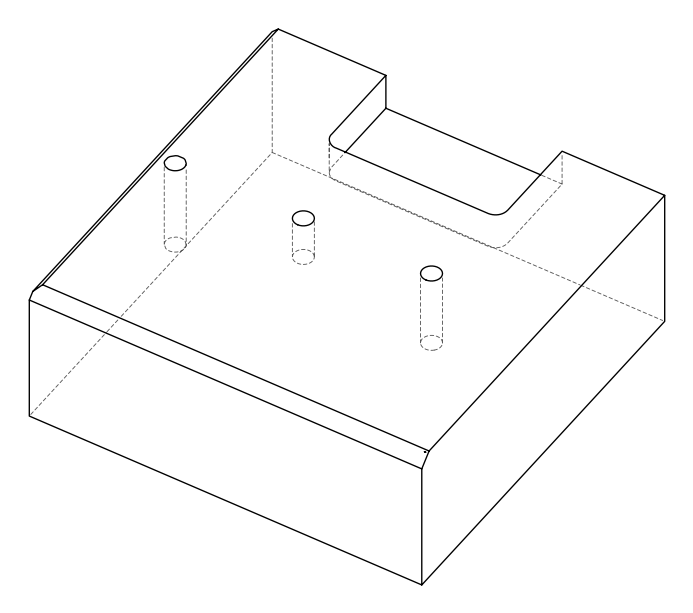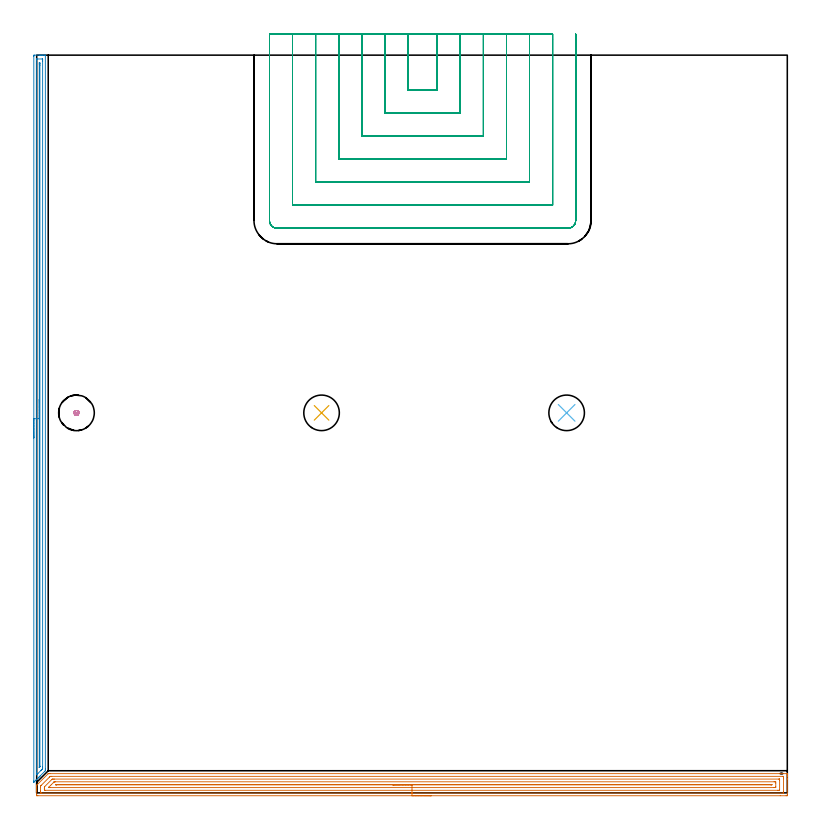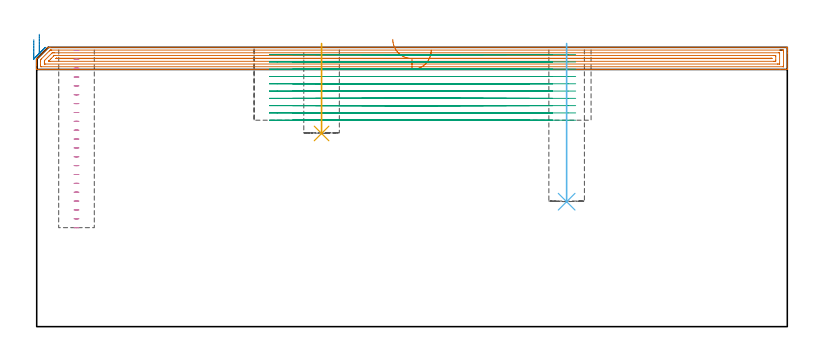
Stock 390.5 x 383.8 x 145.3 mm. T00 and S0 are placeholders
(PLAN: 6 operations, 2 tool changes, 78.7 min)
(1 AREA_MILL | FG_CHAMFER_SURFACE | UGT0205_001 | 15.72 min | 25821 mm3)
(2 AREA_MILL_1 | FG_CHAMFER_SURFACE_1 | UGT0205_001 | 9.16 min | 6733 mm3)
(3 MILL_SLOT | SLOT_PARTIAL_RECTANGULAR | NXT0201_012 | Follow Part, ap 4, ae 75% | 52.26 min | 649475 mm3)
(4 MILL_BLIND_HOLE_FROM_SOLID_MATERIAL | STEP1POCKET | NXT0201_012 | Spiral | 1.01 min | 25187 mm3)
(5 INDEXABLE_INSERT_DRILL_BLIND_HOLE_FROM_SOLID | STEP1POCKET_1 | NXT0302_008 | 0.19 min | 11993 mm3)
(6 INDEXABLE_INSERT_DRILL_BLIND_HOLE_FROM_SOLID_1 | STEP1POCKET_2 | NXT0302_008 | 0.33 min | 21496 mm3)
(TOOL UGT0205_001 | Chamfer Mill 20 x 3 x 45 deg. | D20 FL50 Z2)
(TOOL NXT0201_012 | ENDMILL 16mm [2P460-1600-NA 1630] | D16 FL38 Z6)
(TOOL NXT0302_008 | Index. Insert Drill 18.5mm [880-D1850L25-05] | D18.5 PA176 FL93 Z2)
(OP 1 AREA_MILL)
G17 G21 G94 G90
T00 M6
G54
G17 G0 G90 X205.25 Y-1.5 S1061 M3
G43 Z155.3 H0
Z143.8
G94 G1 X205.212 Z142.928 F250.
X205.098 Z142.063
X204.909 Z141.212
X204.647 Z140.38
X204.313 Z139.574
X203.91 Z138.8
X203.442 Z138.064
X202.91 Z137.372
X202.321 Z136.729
X201.678 Z136.14
X200.986 Z135.608
X200.25 Z135.14
X199.476 Z134.737
X198.67 Z134.403
X197.838 Z134.141
X196.987 Z133.952
X196.122 Z133.838
X195.25 Z133.8
X0.611 Y-1.499 Z133.801
X0.152 Y-1.495 Z133.803
X0.009 Y-1.491 Z133.805
X0. Y-1.042 Z134.254
Y0.722 Z136.017
Y1.279 Z136.576
Y1.604 Z136.9
Y2.161 Z137.457
Y2.486 Z137.781
Y3.12 Z138.419
Y3.809 Z139.108
X0.001 Y3.927 Z139.226
X0.01 Y3.999 Z139.295
X0.077 Y4.078 Z139.376
X5.968 Y9.968 Z145.268
X5.987 Y9.983 Z145.283
X6.004 Y9.993 Z145.293
X6.861 Y10. Z145.3
X390.336
X390.492 Y9.998 Z145.288
X390.493 Y9.994 Z145.285
X390.5 Y9.662 Z144.962
Y9.309 Z144.609
Y8.66 Z143.955
Y7.453 Z142.75
Y6.896 Z142.19
Y-1.042 Z134.256
X390.497 Y-1.323 Z133.974
X390.49 Y-1.492 Z133.805
X390.319 Y-1.499 Z133.799
X389.889 Y-1.5 Z133.8
X386.848
X195.25
Y-0.086 Z135.214
X2.397 Y-0.085 Z135.215
X2.32 Y-0.084 Z135.216
X2.026 Y-0.079 Z135.221
X2.01 Y0.017 Z135.317
X2.003 Y0.229 Z135.529
X2.001 Y0.722 Z136.022
X2. Y1.114 Z136.414
X2.002 Y2.876 Z138.176
X2.01 Y3.368 Z138.668
X2.019 Y3.557 Z138.857
X2.11 Y3.651 Z138.951
X2.397 Y3.946 Z139.246
X6.542 Y8.092 Z143.392
X6.861 Y8.409 Z143.709
X6.991 Y8.531 Z143.831
X7.043 Y8.579 Z143.879
X7.141 Y8.581 Z143.881
X7.345 Y8.584 Z143.884
X7.754 Y8.586 Z143.886
X7.829
X388.103 Y8.585 Z143.885
X388.18 Y8.584 Z143.884
X388.474 Y8.579 Z143.879
X388.49 Y8.483 Z143.783
X388.497 Y8.271 Z143.571
X388.499 Y7.778 Z143.078
X388.5 Y7.386 Z142.686
X388.499 Y0.331 Z135.631
X388.492 Y-0.061 Z135.239
X388.49 Y-0.08 Z135.22
X388.485 Y-0.082 Z135.218
X388.461 Y-0.084 Z135.216
X388.41 Y-0.085 Z135.215
X388.308 Y-0.086 Z135.214
X195.25
Y1.328 Z136.628
X4.461 Y1.329 Z136.629
X4.182 Y1.331 Z136.631
X4.09 Y1.332 Z136.632
X4.024 Y1.335 Z136.635
X4.01 Y1.425 Z136.725
X4.005 Y1.604 Z136.904
X4.001 Y1.783 Z137.083
Y2.486 Z137.786
X4.002 Y2.664 Z137.964
X4.01 Y2.846 Z138.146
X4.031 Y3.12 Z138.42
X4.182 Y3.281 Z138.581
X7.775 Y6.875 Z142.175
X7.797 Y6.896 Z142.196
X8.093 Y7.164 Z142.464
X8.37 Y7.169 Z142.469
X8.647 Y7.17 Z142.47
X9.26 Y7.171 Z142.471
X386.039
X386.318 Y7.169 Z142.469
X386.41 Y7.168 Z142.468
X386.476 Y7.165 Z142.465
X386.49 Y7.075 Z142.375
X386.495 Y6.896 Z142.196
X386.499 Y6.717 Z142.017
Y1.604 Z136.904
X386.497 Y1.427 Z136.727
X386.49 Y1.365 Z136.665
X386.484 Y1.335 Z136.635
X386.456 Y1.334 Z136.634
X386.318 Y1.331 Z136.631
X385.704 Y1.329 Z136.629
X385.425 Y1.328 Z136.628
X195.25
Y2.743 Z138.043
X6.861
X6.599 Y2.745 Z138.045
X6.306 Y2.75 Z138.05
X6.115 Y2.755 Z138.055
X6.248 Y2.894 Z138.194
X6.346 Y2.995 Z138.295
X7.232 Y3.883 Z139.183
X7.599 Y4.25 Z139.55
X8.647 Y5.298 Z140.598
X9.009 Y5.656 Z140.956
X9.088 Y5.73 Z141.03
X9.11 Y5.749 Z141.049
X9.145 Y5.752 Z141.052
X9.223 Y5.754 Z141.054
X9.539 Y5.757 Z141.057
X9.799
X383.639
X383.9 Y5.756 Z141.056
X384.378 Y5.752 Z141.052
X384.486 Y5.75 Z141.05
X384.5 Y5.132 Z140.432
X384.499 Y3.368 Z138.668
X384.49 Y2.943 Z138.243
X384.474 Y2.749 Z138.049
X384.268 Y2.747 Z138.047
X383.639 Y2.743 Z138.043
X383.379
X195.25
Y4.157 Z139.457
X10.338 Y4.158 Z139.458
X10.15 Y4.161 Z139.461
X10.025 Y4.164 Z139.464
X9.978 Y4.169 Z139.469
X9.991 Y4.185 Z139.485
X10.053 Y4.25 Z139.55
X10.13 Y4.322 Z139.622
X10.144 Y4.334 Z139.634
X10.182 Y4.338 Z139.638
X10.244 Y4.341 Z139.641
X10.338 Y4.343 Z139.643
X10.432
X381.947
X382.042 Y4.341 Z139.641
X382.23 Y4.336 Z139.636
X382.49 Y4.323 Z139.623
X382.491 Y4.25 Z139.55
X382.49 Y4.177 Z139.477
X382.23 Y4.164 Z139.464
X382.042 Y4.159 Z139.459
X381.947 Y4.157 Z139.457
X195.25
X194.378 Z139.495
X193.514 Z139.609
X192.662 Z139.798
X191.83 Z140.06
X191.024 Z140.394
X190.25 Z140.797
X189.514 Z141.265
X188.822 Z141.796
X188.179 Z142.386
X187.59 Z143.029
X187.059 Z143.721
X186.59 Z144.457
X186.187 Z145.231
X185.853 Z146.037
X185.591 Z146.869
X185.402 Z147.72
X185.288 Z148.585
X185.25 Z149.457
G0 Z155.3
M5
M2
(OP 2 AREA_MILL_1)
G17 G21 G94 G90
T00 M6
G54
G17 G0 G90 X-1.5 Y184.65 S1061 M3
G43 Z155.3 H0
Z149.3
G94 G1 Y184.688 Z148.428 F250.
Y184.802 Z147.564
Y184.991 Z146.712
Y185.253 Z145.88
Y185.587 Z145.074
Y185.99 Z144.3
Y186.458 Z143.564
Y186.99 Z142.872
Y187.579 Z142.229
Y188.222 Z141.64
Y188.914 Z141.109
Y189.65 Z140.64
Y190.424 Z140.237
Y191.23 Z139.903
Y192.062 Z139.641
Y192.913 Z139.452
Y193.778 Z139.338
Y194.65 Z139.3
X-1.499 Y383.18 Z139.301
X-1.496 Y383.556 Z139.302
X-1.492 Y383.79 Z139.304
X-1.127 Y383.8 Z139.669
X1.5 Z142.294
X2.036 Z142.833
X2.376 Z143.172
X2.912 Z143.708
X3.252 Z144.046
X3.932 Z144.731
X4.211 Z145.01
X4.358 Y383.797 Z145.15
X4.497 Y383.79 Z145.288
X4.5 Y383.626 Z145.3
Y12.374
X4.493 Y11.5 Z145.293
X4.478 Y11.481 Z145.278
X4.127 Y11.126 Z144.925
X1.938 Y8.936 Z142.734
X1.802 Y8.801 Z142.6
X1.639 Y8.638 Z142.437
X1.5 Y8.498 Z142.296
X1.355 Y8.354 Z142.153
X1.21 Y8.209 Z142.007
X1.062 Y8.06 Z141.857
X0.908 Y7.907 Z141.706
X0.78 Y7.779 Z141.578
X0.624 Y7.622 Z141.419
X0.461 Y7.46 Z141.259
X0.351 Y7.35 Z141.149
X-0.252 Y6.747 Z140.546
X-0.431 Y6.567 Z140.365
X-1.024 Y5.976 Z139.776
X-1.492 Y5.508 Z139.306
X-1.495 Y5.522 Z139.305
X-1.498 Y5.673 Z139.302
X-1.5 Y6.187 Z139.3
Y194.65
X-0.086 Z140.714
X-0.085 Y381.223 Z140.715
X-0.084 Y381.393 Z140.716
X-0.08 Y381.754 Z140.72
X-0.079 Y381.79 Z140.721
X-0.014 Y381.794 Z140.786
X0.092 Y381.798 Z140.892
X0.225 Y381.8 Z141.025
X2.853 Y381.799 Z143.653
X3.024 Y381.794 Z143.824
X3.056 Y381.79 Z143.856
X3.079 Y381.784 Z143.879
X3.08 Y381.746 Z143.88
X3.084 Y381.563 Z143.884
X3.085 Y381.393 Z143.885
X3.086 Y380.669 Z143.886
X3.085 Y13.438 Z143.885
X3.084 Y13.268 Z143.884
X3.08 Y12.55 Z143.88
X2.918 Y12.375 Z143.718
X2.647 Y12.098 Z143.447
X2.376 Y11.826 Z143.176
X2.205 Y11.655 Z143.005
X0.624 Y10.074 Z141.424
X0.244 Y9.694 Z141.044
X0.07 Y9.523 Z140.87
X-0.009 Y9.447 Z140.791
X-0.074 Y9.387 Z140.726
X-0.08 Y9.519 Z140.72
X-0.083 Y9.694 Z140.717
X-0.085 Y10.14 Z140.715
X-0.086 Y10.418 Z140.714
Y194.65
X1.328 Z142.128
X1.329 Y378.887 Z142.129
X1.332 Y379.606 Z142.132
X1.334 Y379.775 Z142.134
X1.339 Y379.791 Z142.139
X1.358 Y379.793 Z142.158
X1.405 Y379.795 Z142.205
X1.5 Y379.79 Z142.3
X1.665 Y379.771 Z142.465
X1.668 Y379.606 Z142.468
X1.67 Y379.432 Z142.47
X1.671 Y378.712 Z142.471
Y378.537
Y13.987
X1.67 Y13.812 Z142.47
X1.668 Y13.695 Z142.468
X1.665 Y13.603 Z142.465
X1.658 Y13.569 Z142.458
X1.647 Y13.555 Z142.447
X1.5 Y13.4 Z142.3
X1.435 Y13.335 Z142.235
X1.367 Y13.268 Z142.167
X1.35 Y13.258 Z142.15
X1.335 Y13.251 Z142.135
X1.332 Y13.268 Z142.132
X1.331 Y13.293 Z142.131
X1.329 Y13.443 Z142.129
X1.328 Y194.65 Z142.128
Y195.522 Z142.167
Y196.386 Z142.28
Y197.238 Z142.469
Y198.07 Z142.732
Y198.876 Z143.065
Y199.65 Z143.468
Y200.386 Z143.937
Y201.078 Z144.468
Y201.721 Z145.057
Y202.31 Z145.701
Y202.841 Z146.393
Y203.31 Z147.128
Y203.713 Z147.902
Y204.047 Z148.708
Y204.309 Z149.54
Y204.498 Z150.392
Y204.612 Z151.257
Y204.65 Z152.128
G0 Z155.3
M5
M2
(OP 3 MILL_SLOT)
G17 G21 G94 G90
T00 M6
G54
G17 G0 G90 X193.1 Y394.8 S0 M3
G43 Z155.3 H1
Z141.51
G94 G1 Y391.8 F250.
Y365.7 F500.
X208.4
Y391.8
Y394.8 F250.
X181.1
Y391.8
Y353.7 F500.
X220.4
Y391.8
Y394.8 F250.
X169.1
Y391.8
Y341.7 F500.
X232.4
Y391.8
Y394.8 F250.
X157.1
Y391.8
Y329.7 F500.
X244.4
Y391.8
Y394.8 F250.
X145.1
Y391.8
Y317.7 F500.
X256.4
Y391.8
Y394.8 F250.
X133.1
Y391.8
Y305.7 F500.
X268.4
Y391.8
Y394.8 F250.
X121.1
Y391.8
Y297.7 F500.
G3 X125.1 Y293.7 R4.
G1 X276.4
G3 X280.4 Y297.7 R4.
G1 Y391.8
Y394.8 F250.
G0 X193.1 Z137.72
G1 Y391.8
Y365.7 F500.
X208.4
Y391.8
Y394.8 F250.
X181.1
Y391.8
Y353.7 F500.
X220.4
Y391.8
Y394.8 F250.
X169.1
Y391.8
Y341.7 F500.
X232.4
Y391.8
Y394.8 F250.
X157.1
Y391.8
Y329.7 F500.
X244.4
Y391.8
Y394.8 F250.
X145.1
Y391.8
Y317.7 F500.
X256.4
Y391.8
Y394.8 F250.
X133.1
Y391.8
Y305.7 F500.
X268.4
Y391.8
Y394.8 F250.
X121.1
Y391.8
Y297.7 F500.
G3 X125.1 Y293.7 R4.
G1 X276.4
G3 X280.4 Y297.7 R4.
G1 Y391.8
Y394.8 F250.
G0 X193.1 Z133.93
G1 Y391.8
Y365.7 F500.
X208.4
Y391.8
Y394.8 F250.
X181.1
Y391.8
Y353.7 F500.
X220.4
Y391.8
Y394.8 F250.
X169.1
Y391.8
Y341.7 F500.
X232.4
Y391.8
Y394.8 F250.
X157.1
Y391.8
Y329.7 F500.
X244.4
Y391.8
Y394.8 F250.
X145.1
Y391.8
Y317.7 F500.
X256.4
Y391.8
Y394.8 F250.
X133.1
Y391.8
Y305.7 F500.
X268.4
Y391.8
Y394.8 F250.
X121.1
Y391.8
Y297.7 F500.
G3 X125.1 Y293.7 R4.
G1 X276.4
G3 X280.4 Y297.7 R4.
G1 Y391.8
Y394.8 F250.
G0 X193.1 Z130.14
G1 Y391.8
Y365.7 F500.
X208.4
Y391.8
Y394.8 F250.
X181.1
Y391.8
Y353.7 F500.
X220.4
Y391.8
Y394.8 F250.
X169.1
Y391.8
Y341.7 F500.
X232.4
Y391.8
Y394.8 F250.
X157.1
Y391.8
Y329.7 F500.
X244.4
Y391.8
Y394.8 F250.
X145.1
Y391.8
Y317.7 F500.
X256.4
Y391.8
Y394.8 F250.
X133.1
Y391.8
Y305.7 F500.
X268.4
Y391.8
Y394.8 F250.
X121.1
Y391.8
Y297.7 F500.
G3 X125.1 Y293.7 R4.
G1 X276.4
G3 X280.4 Y297.7 R4.
G1 Y391.8
Y394.8 F250.
G0 X193.1 Z126.35
G1 Y391.8
Y365.7 F500.
X208.4
Y391.8
Y394.8 F250.
X181.1
Y391.8
Y353.7 F500.
X220.4
Y391.8
Y394.8 F250.
X169.1
Y391.8
Y341.7 F500.
X232.4
Y391.8
Y394.8 F250.
X157.1
Y391.8
Y329.7 F500.
X244.4
Y391.8
Y394.8 F250.
X145.1
Y391.8
Y317.7 F500.
X256.4
Y391.8
Y394.8 F250.
X133.1
Y391.8
Y305.7 F500.
X268.4
Y391.8
Y394.8 F250.
X121.1
Y391.8
Y297.7 F500.
G3 X125.1 Y293.7 R4.
G1 X276.4
G3 X280.4 Y297.7 R4.
G1 Y391.8
Y394.8 F250.
G0 X193.1 Z122.56
G1 Y391.8
Y365.7 F500.
X208.4
Y391.8
Y394.8 F250.
X181.1
Y391.8
Y353.7 F500.
X220.4
Y391.8
Y394.8 F250.
X169.1
Y391.8
Y341.7 F500.
X232.4
Y391.8
Y394.8 F250.
X157.1
Y391.8
Y329.7 F500.
X244.4
Y391.8
Y394.8 F250.
X145.1
Y391.8
Y317.7 F500.
X256.4
Y391.8
Y394.8 F250.
X133.1
Y391.8
Y305.7 F500.
X268.4
Y391.8
Y394.8 F250.
X121.1
Y391.8
Y297.7 F500.
G3 X125.1 Y293.7 R4.
G1 X276.4
G3 X280.4 Y297.7 R4.
G1 Y391.8
Y394.8 F250.
G0 X193.1 Z118.77
G1 Y391.8
Y365.7 F500.
X208.4
Y391.8
Y394.8 F250.
X181.1
Y391.8
Y353.7 F500.
X220.4
Y391.8
Y394.8 F250.
X169.1
Y391.8
Y341.7 F500.
X232.4
Y391.8
Y394.8 F250.
X157.1
Y391.8
Y329.7 F500.
X244.4
Y391.8
Y394.8 F250.
X145.1
Y391.8
Y317.7 F500.
X256.4
Y391.8
Y394.8 F250.
X133.1
Y391.8
Y305.7 F500.
X268.4
Y391.8
Y394.8 F250.
X121.1
Y391.8
Y297.7 F500.
G3 X125.1 Y293.7 R4.
G1 X276.4
G3 X280.4 Y297.7 R4.
G1 Y391.8
Y394.8 F250.
G0 X193.1 Z114.98
G1 Y391.8
Y365.7 F500.
X208.4
Y391.8
Y394.8 F250.
X181.1
Y391.8
Y353.7 F500.
X220.4
Y391.8
Y394.8 F250.
X169.1
Y391.8
Y341.7 F500.
X232.4
Y391.8
Y394.8 F250.
X157.1
Y391.8
Y329.7 F500.
X244.4
Y391.8
Y394.8 F250.
X145.1
Y391.8
Y317.7 F500.
X256.4
Y391.8
Y394.8 F250.
X133.1
Y391.8
Y305.7 F500.
X268.4
Y391.8
Y394.8 F250.
X121.1
Y391.8
Y297.7 F500.
G3 X125.1 Y293.7 R4.
G1 X276.4
G3 X280.4 Y297.7 R4.
G1 Y391.8
Y394.8 F250.
G0 X193.1 Z111.19
G1 Y391.8
Y365.7 F500.
X208.4
Y391.8
Y394.8 F250.
X181.1
Y391.8
Y353.7 F500.
X220.4
Y391.8
Y394.8 F250.
X169.1
Y391.8
Y341.7 F500.
X232.4
Y391.8
Y394.8 F250.
X157.1
Y391.8
Y329.7 F500.
X244.4
Y391.8
Y394.8 F250.
X145.1
Y391.8
Y317.7 F500.
X256.4
Y391.8
Y394.8 F250.
X133.1
Y391.8
Y305.7 F500.
X268.4
Y391.8
Y394.8 F250.
X121.1
Y391.8
Y297.7 F500.
G3 X125.1 Y293.7 R4.
G1 X276.4
G3 X280.4 Y297.7 R4.
G1 Y391.8
Y394.8 F250.
G0 X193.1 Z107.4
G1 Y391.8
Y365.7 F500.
X208.4
Y391.8
Y394.8 F250.
X181.1
Y391.8
Y353.7 F500.
X220.4
Y391.8
Y394.8 F250.
X169.1
Y391.8
Y341.7 F500.
X232.4
Y391.8
Y394.8 F250.
X157.1
Y391.8
Y329.7 F500.
X244.4
Y391.8
Y394.8 F250.
X145.1
Y391.8
Y317.7 F500.
X256.4
Y391.8
Y394.8 F250.
X133.1
Y391.8
Y305.7 F500.
X268.4
Y391.8
Y394.8 F250.
X121.1
Y391.8
Y297.7 F500.
G3 X125.1 Y293.7 R4.
G1 X276.4
G3 X280.4 Y297.7 R4.
G1 Y391.8
Y394.8 F250.
G0 Z155.3
M5
M2
(OP 4 MILL_BLIND_HOLE_FROM_SOLID_MATERIAL)
G17 G21 G94 G90
T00 M6
G54
G17 G0 G90 X20.7 Y197.7 S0 M3
G43 Z155.3 H1
Z143.69
G94 G3 X21.325 Y198.325 R0.625 F250.
X20.7 Y198.95 R0.625
X19.45 Y197.7 R1.25
X20.7 Y198.95 R-1.25
X20.075 Y198.325 R0.625
X20.7 Y197.7 R0.625
G0 Z139.081
G3 X21.325 Y198.325 R0.625
X20.7 Y198.95 R0.625
X19.45 Y197.7 R1.25
X20.7 Y198.95 R-1.25
X20.075 Y198.325 R0.625
X20.7 Y197.7 R0.625
G0 Z134.471
G3 X21.325 Y198.325 R0.625
X20.7 Y198.95 R0.625
X19.45 Y197.7 R1.25
X20.7 Y198.95 R-1.25
X20.075 Y198.325 R0.625
X20.7 Y197.7 R0.625
G0 Z129.862
G3 X21.325 Y198.325 R0.625
X20.7 Y198.95 R0.625
X19.45 Y197.7 R1.25
X20.7 Y198.95 R-1.25
X20.075 Y198.325 R0.625
X20.7 Y197.7 R0.625
G0 Z125.252
G3 X21.325 Y198.325 R0.625
X20.7 Y198.95 R0.625
X19.45 Y197.7 R1.25
X20.7 Y198.95 R-1.25
X20.075 Y198.325 R0.625
X20.7 Y197.7 R0.625
G0 Z120.643
G3 X21.325 Y198.325 R0.625
X20.7 Y198.95 R0.625
X19.45 Y197.7 R1.25
X20.7 Y198.95 R-1.25
X20.075 Y198.325 R0.625
X20.7 Y197.7 R0.625
G0 Z116.033
G3 X21.325 Y198.325 R0.625
X20.7 Y198.95 R0.625
X19.45 Y197.7 R1.25
X20.7 Y198.95 R-1.25
X20.075 Y198.325 R0.625
X20.7 Y197.7 R0.625
G0 Z111.424
G3 X21.325 Y198.325 R0.625
X20.7 Y198.95 R0.625
X19.45 Y197.7 R1.25
X20.7 Y198.95 R-1.25
X20.075 Y198.325 R0.625
X20.7 Y197.7 R0.625
G0 Z106.814
G3 X21.325 Y198.325 R0.625
X20.7 Y198.95 R0.625
X19.45 Y197.7 R1.25
X20.7 Y198.95 R-1.25
X20.075 Y198.325 R0.625
X20.7 Y197.7 R0.625
G0 Z102.205
G3 X21.325 Y198.325 R0.625
X20.7 Y198.95 R0.625
X19.45 Y197.7 R1.25
X20.7 Y198.95 R-1.25
X20.075 Y198.325 R0.625
X20.7 Y197.7 R0.625
G0 Z97.595
G3 X21.325 Y198.325 R0.625
X20.7 Y198.95 R0.625
X19.45 Y197.7 R1.25
X20.7 Y198.95 R-1.25
X20.075 Y198.325 R0.625
X20.7 Y197.7 R0.625
G0 Z92.986
G3 X21.325 Y198.325 R0.625
X20.7 Y198.95 R0.625
X19.45 Y197.7 R1.25
X20.7 Y198.95 R-1.25
X20.075 Y198.325 R0.625
X20.7 Y197.7 R0.625
G0 Z88.376
G3 X21.325 Y198.325 R0.625
X20.7 Y198.95 R0.625
X19.45 Y197.7 R1.25
X20.7 Y198.95 R-1.25
X20.075 Y198.325 R0.625
X20.7 Y197.7 R0.625
G0 Z83.767
G3 X21.325 Y198.325 R0.625
X20.7 Y198.95 R0.625
X19.45 Y197.7 R1.25
X20.7 Y198.95 R-1.25
X20.075 Y198.325 R0.625
X20.7 Y197.7 R0.625
G0 Z79.157
G3 X21.325 Y198.325 R0.625
X20.7 Y198.95 R0.625
X19.45 Y197.7 R1.25
X20.7 Y198.95 R-1.25
X20.075 Y198.325 R0.625
X20.7 Y197.7 R0.625
G0 Z74.548
G3 X21.325 Y198.325 R0.625
X20.7 Y198.95 R0.625
X19.45 Y197.7 R1.25
X20.7 Y198.95 R-1.25
X20.075 Y198.325 R0.625
X20.7 Y197.7 R0.625
G0 Z69.938
G3 X21.325 Y198.325 R0.625
X20.7 Y198.95 R0.625
X19.45 Y197.7 R1.25
X20.7 Y198.95 R-1.25
X20.075 Y198.325 R0.625
X20.7 Y197.7 R0.625
G0 Z65.329
G3 X21.325 Y198.325 R0.625
X20.7 Y198.95 R0.625
X19.45 Y197.7 R1.25
X20.7 Y198.95 R-1.25
X20.075 Y198.325 R0.625
X20.7 Y197.7 R0.625
G0 Z60.719
G3 X21.325 Y198.325 R0.625
X20.7 Y198.95 R0.625
X19.45 Y197.7 R1.25
X20.7 Y198.95 R-1.25
X20.075 Y198.325 R0.625
X20.7 Y197.7 R0.625
G0 Z56.11
G3 X21.325 Y198.325 R0.625
X20.7 Y198.95 R0.625
X19.45 Y197.7 R1.25
X20.7 Y198.95 R-1.25
X20.075 Y198.325 R0.625
X20.7 Y197.7 R0.625
G0 Z51.5
G3 X21.325 Y198.325 R0.625
X20.7 Y198.95 R0.625
X19.45 Y197.7 R1.25
X20.7 Y198.95 R-1.25
X20.075 Y198.325 R0.625
X20.7 Y197.7 R0.625
G0 Z155.3
M5
M2
(OP 5 INDEXABLE_INSERT_DRILL_BLIND_HOLE_FROM_SOLID)
G17 G21 G94 G90
T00 M6
G54
G17 G0 G90 X148.2 Y197.7 S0 M3
G43 Z155.3 H1
G94 G81 G98 Z100.5 F250. R147.3
G80
M5
M2
(OP 6 INDEXABLE_INSERT_DRILL_BLIND_HOLE_FROM_SOLID_1)
G17 G21 G94 G90
T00 M6
G54
G17 G0 G90 X275.7 Y197.7 S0 M3
G43 Z155.3 H1
G94 G81 G98 Z65. F250. R147.3
G80
M5
M2
